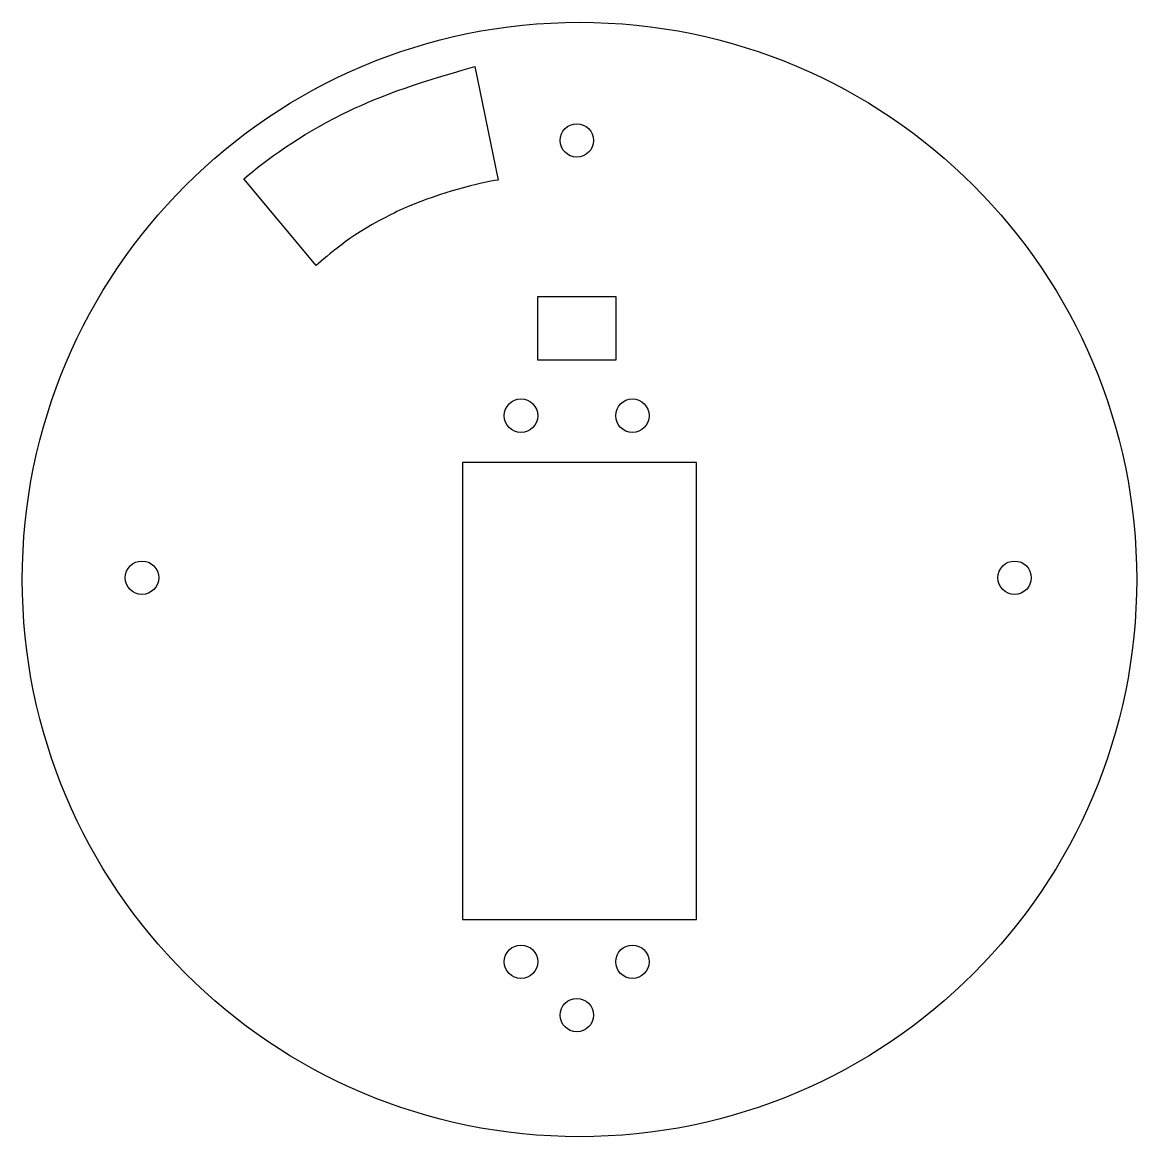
# Model space of a CAD drawing. Header units: millimetres. Extents: x -50 to 50, y -50 to 50.
import ezdxf

# ---------------------------------------------------------------- set-up
doc = ezdxf.new("R2010")
doc.units = ezdxf.units.MM

msp = doc.modelspace()

# ---------------------------------------------------------------- linework, layer by layer
at = {"color": 7, "linetype": 'Continuous', "lineweight": 25}
for p, q in [((-9.39, 46.02), (-7.31, 35.83)), ((-23.62, 28.18), (-30.13, 35.95)), ((-3.74, 19.69), (-3.74, 25.38)), ((-3.74, 25.38), (3.26, 25.38)), ((3.26, 25.38), (3.26, 19.69)), ((3.26, 19.69), (-3.74, 19.69)), ((-10.5, 10.5), (-10.5, -30.5)), ((10.5, 10.5), (-10.5, 10.5)), ((10.5, -30.5), (10.5, 10.5)), ((-10.5, -30.5), (10.5, -30.5))]:
    msp.add_line(p, q, dxfattribs=at)
for centre, radius in [((0, 0), 50), ((-0.24, 39.4), 1.5), ((-5.25, 14.7), 1.5), ((4.75, 14.7), 1.5), ((-39.26, 0.16), 1.5), ((39.04, 0.16), 1.5), ((-5.25, -34.3), 1.5), ((4.75, -34.3), 1.5), ((-0.24, -39.09), 1.5)]:
    msp.add_circle(centre, radius, dxfattribs=at)
for points, knots in [([(-30.13, 35.95), (-28.09, 37.69), (-22.88, 41.48), (-15.05, 44.46), (-9.39, 46.02)], [0, 0, 0, 0, 0.57107, 1, 1, 1, 1]), ([(-7.31, 35.83), (-8.77, 35.71), (-13.87, 34.26), (-20.59, 30.95), (-22.53, 29.12), (-23.62, 28.18)], [0, 0, 0, 0, 0.32817, 0.42817, 1, 1, 1, 1])]:
    msp.add_open_spline(points, degree=3, knots=knots, dxfattribs=at)

doc.saveas('drawing.dxf')
